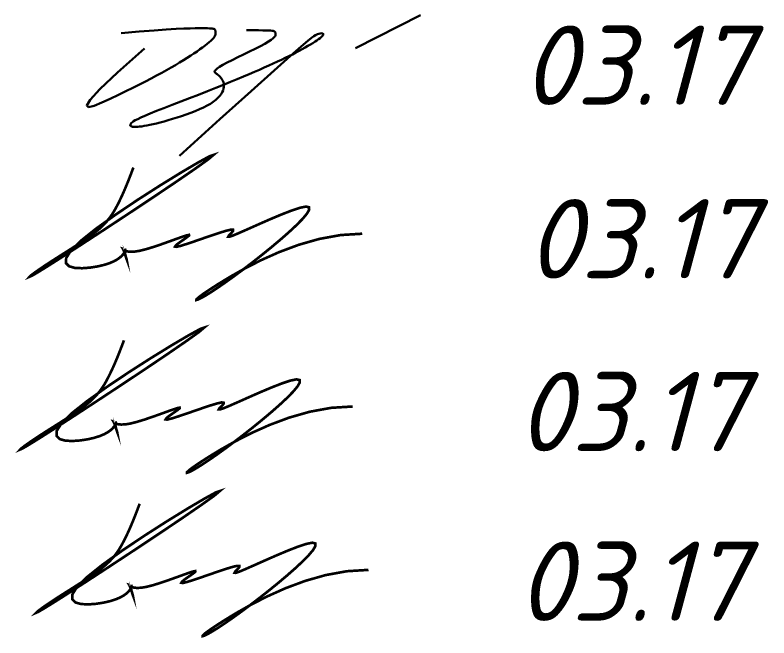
# Model space of a CAD drawing. Header units: millimetres. Extents: x 24859265 to 26550985, y 32092698 to 33532929.
# Drawn here: x 25677690 to 25689094, y 32455624 to 32465044 of the extents above; entities that cross this region are included whole.
import ezdxf

# ---------------------------------------------------------------- set-up
doc = ezdxf.new("R2010")
doc.units = ezdxf.units.MM
doc.layers.add('подпись', color=7, linetype='Continuous', lineweight=25)
doc.layers.add('РАМКА', color=7, linetype='Continuous')
doc.styles.add('ISO', font='isocpeur.ttf', dxfattribs={"oblique": 15, "height": 2.5})

# ---------------------------------------------------------------- blocks, each defined once
blk = doc.blocks.new('Косов')
at = {"layer": 'подпись', "color": 5, "lineweight": 30, "const_width": 0.07513148009015776}
blk.add_lwpolyline([(0, 0), (-0.07328898886044044, -0.1937150149605031), (-0.1397563794203052, -0.3641328199355485), (-0.2004995418305953, -0.5143439100787646), (-0.2566158462445856, -0.6474387805438937), (-0.3092026628130498, -0.7665079264847918), (-0.3593573616903996, -0.8746418430550875), (-0.4081773130269539, -0.9749310254086367), (-0.4567598869757603, -1.070465968698954), (-0.506434094245833, -1.16395799083557), (-0.5594555077707355, -1.256601700749684), (-0.6183113410436363, -1.349212530128284), (-0.6854888075556573, -1.442605910658244), (-0.7634751207976933, -1.537597274026666), (-0.8547574942615483, -1.63500205192031), (-0.961823141439254, -1.735635676026163), (-1.087159275821705, -1.840313578031214), (-1.232196190668674, -1.949572188416596), (-1.394136498312946, -2.06283193284105), (-1.569125890850955, -2.179234235757235), (-1.753310060384592, -2.297920521618266), (-1.942834699013019, -2.418032214876803), (-2.133845498833807, -2.538710739985959), (-2.322488151948392, -2.659097521398508), (-2.504908350455707, -2.778333983567336), (-2.674847880744665, -2.893545159917949), (-2.816432906361342, -2.993790519765867), (-2.91138568514566, -3.066113141399114), (-2.941428474932991, -3.097556103105944), (-2.888283533561207, -3.075162483174381), (-2.733673118867273, -2.98597535989245), (-2.459319488689516, -2.817037811548403), (-2.046944900863537, -2.555392916430264), (-1.490260853404379, -2.19603471256903), (-0.8309358050285027, -1.765761076967124), (-0.1226274546318109, -1.29932084636971), (0.5810064988913837, -0.8314628575220695), (1.226308356647905, -0.3969359471695952), (1.75962041974276, -0.03048895205745339), (2.127284989280724, 0.2331292910689626), (2.275644366369534, 0.3591699454646005), (2.169348876885579, 0.3239603392578374), (1.846280945803073, 0.14813246007202), (1.362631022866253, -0.1366055395955073), (0.7745895578216277, -0.4985455072475133), (0.1383470004134324, -0.9059792903869948), (-0.4899061996122782, -1.327198736516607), (-1.053979592510814, -1.730495693139119), (-1.497682728534755, -2.084162007757413), (-1.778595489148529, -2.363301329384626), (-1.909379080644158, -2.570264513074903), (-1.916465040521189, -2.714214215392758), (-1.826284906282808, -2.804313092902703), (-1.665270215426744, -2.849723802169251), (-1.459852505455046, -2.859608999757029), (-1.236463313868398, -2.843131342230322), (-1.021534178167485, -2.80945348615387), (-0.8365743664082856, -2.76655938966951), (-0.683404068875916, -2.71771821722939), (-0.5589212064107869, -2.665020434862754), (-0.4600236998535365, -2.610556508599416), (-0.3836094700441208, -2.556416904468506), (-0.3265764378231779, -2.504692088499723), (-0.2858225240324828, -2.457472526722427), (-0.2582456495113092, -2.416848685166201), (-0.2409497057733461, -2.384538506196805), (-0.2318624670194822, -2.360769837525936), (-0.2291176781220656, -2.345398003201581), (-0.2308490839552633, -2.338278327271723), (-0.2351904293911957, -2.339266133784463), (-0.2402754593051668, -2.348216746787671), (-0.2442379185692971, -2.364985490329559), (-0.2452115520557072, -2.389427688457886), (-0.2418676145284735, -2.420898252668849), (-0.2350274003013055, -2.456750444249906), (-0.2260497135798687, -2.493837111936728), (-0.2162933585684641, -2.529011104464871), (-0.2071171394713929, -2.559125270569893), (-0.1998798604931835, -2.581032458987465), (-0.1959403258383645, -2.59158551845303), (-0.1966573397105549, -2.587637297702145), (-0.2029241089587686, -2.567317067644581), (-0.2137714510074602, -2.533859787885831), (-0.2277645859251152, -2.491776840205716), (-0.2434687337783998, -2.445579606383944), (-0.2594491146376185, -2.399779468200109), (-0.2742709485696651, -2.35888780743403), (-0.2864994556423426, -2.327416005865416), (-0.2946998559259555, -2.309875445273974), (-0.2969990816911832, -2.309120716355551), (-0.2897709140379447, -2.321379245470894), (-0.2689508462667618, -2.341221667896889), (-0.230474371680657, -2.363218618910537), (-0.170276983580834, -2.381940733788497), (-0.08429417527122496, -2.391958647807883), (0.03153855994764854, -2.387842996245467), (0.1812857287720817, -2.364164414378251), (0.3660650047072522, -2.317628573146862), (0.5752067284893201, -2.253481286147348), (0.7950944076617361, -2.179103402639726), (1.012111549766132, -2.101875771883556), (1.21264166234937, -2.029179243138856), (1.383068252950125, -1.968394665665528), (1.509774829115486, -1.926902888723248), (1.579144898385721, -1.912084761572032), (1.583010662750439, -1.928610911074429), (1.534999101974563, -1.970311074503684), (1.454185890268946, -2.028304766736028), (1.359646701844667, -2.093711502647466), (1.270457210912127, -2.157650797114229), (1.205693091681951, -2.211242165012209), (1.184430018363628, -2.24560512121775), (1.225743665168466, -2.251859180606857), (1.342211195730442, -2.224131152077007), (1.520415731369667, -2.168577020612133), (1.740441882831419, -2.094360065217074), (1.982374260862116, -2.010643564897123), (2.226297476203854, -1.926590798657458), (2.452296139603732, -1.851365045503144), (2.640454861804301, -1.794129584439474), (2.770858253551296, -1.764047694471515), (2.830399574328794, -1.767019887128185), (2.833206678580609, -1.795895604034172), (2.800216069490489, -1.840261519337673), (2.752364250240362, -1.889704307187117), (2.71058772401534, -1.933810641730702), (2.695822993998718, -1.962167197116855), (2.729006563373787, -1.964360647494004), (2.831074935323613, -1.929977667010348), (3.015668041441813, -1.852548153736848), (3.267239526957837, -1.74137490143471), (3.562946465513505, -1.609703927787791), (3.879945930748363, -1.470781250479604), (4.195394996301729, -1.337852887194117), (4.486450735814742, -1.224164855614958), (4.730270222926492, -1.142963173425983), (4.904010531278118, -1.107493858310818), (4.990464882817378, -1.127502892461166), (4.994971092719879, -1.198736116099781), (4.928503124469444, -1.313439333957149), (4.802034941550573, -1.463858350763871), (4.62654050744527, -1.642238971250549), (4.412993785638037, -1.840827000147783), (4.172368739612693, -2.051868242186174), (3.915639332853516, -2.267608502096323), (3.65274303159913, -2.481060775397168), (3.38947131310988, -2.688306820762477), (3.130579157403645, -2.886195587654242), (2.880821544496484, -3.071576025534455), (2.644953454405822, -3.241297083865334), (2.4277298671484, -3.392207712108757), (2.233905762739596, -3.521156859727057), (2.06823612119706, -3.624993476182112), (1.935649452800817, -3.700824862479521), (1.841768388879245, -3.746791725798175), (1.792389091022187, -3.761293124860572), (1.79330772082335, -3.742728118389095), (1.850320439871666, -3.68949576510613), (1.969223409760616, -3.599995123734175), (2.155812792080724, -3.472625252995613), (2.415884748423196, -3.305785211612829), (2.752626198529015, -3.100845159682081), (3.158787094745776, -2.871059662794551), (3.624508147569486, -2.632654387915295), (4.139930067496607, -2.401855002009484), (4.695193565022691, -2.194887172042286), (5.280439350646247, -2.02797656497853), (5.885808134861236, -1.917348847783387), (6.50144062816571, -1.879229687421912)], dxfattribs=at)
blk = doc.blocks.new('Драничников')
at = {"layer": 'подпись', "color": 5, "lineweight": 30}
for points in [[(8.980710327489533, 1.965112983677784), (11.17302765845113, 3.080672687485674)], [(1.856487378461338, 1.954604087917232), (0.9443946431343875, 1.144106291818275), (0.3477724536323876, 0.5765809232253787), (0.01854924306553585, 0.216034698386693), (-0.09134655545642545, 0.0264743335503681), (-0.02998650882352649, -0.02809345503533223), (0.1545578160740888, 0.01633804887757151), (0.4142148523466176, 0.1237755615372862), (0.700913033103916, 0.2582257991919619), (0.974858494128398, 0.389834351016475), (1.22936818189396, 0.513302297891812), (1.466036745546944, 0.6294695936257995), (1.686458834233576, 0.7391761920262638), (1.892229097100312, 0.8432620469010885), (2.084942183293379, 0.9425671120578727), (2.266192741959344, 1.037931341304443), (2.437575422244208, 1.130194688448626), (2.600457517376867, 1.220055009849432), (2.755296896913933, 1.307641772071349), (2.902324074494459, 1.392942344229994), (3.041769563757157, 1.475944095441037), (3.173863878341308, 1.556634394820094), (3.298837531886079, 1.635000611482894), (3.416921038029955, 1.711030114545053), (3.528344910412102, 1.784710273122357), (3.633220458700748, 1.85597556450233), (3.731182176680591, 1.924548898659907), (3.821745354165728, 1.990100293742103), (3.904425280969804, 2.052299767895875), (3.978737246906803, 2.110817339268351), (4.044196541790825, 2.165323026006149), (4.100318455435854, 2.21548684625634), (4.146618277655421, 2.260978818165938), (4.182906808328426, 2.30161237304759), (4.210176887591729, 2.337774594877317), (4.229716865646424, 2.36999598079683), (4.242815092694059, 2.398807027947953), (4.250759918935955, 2.424738233472397), (4.254839694573775, 2.448320094511985), (4.256342769808839, 2.470083108208257), (4.256557494842355, 2.490557771703209), (4.256446974604387, 2.510157746458503), (4.255673332939637, 2.52882935121562), (4.253573448419957, 2.546402069036333), (4.249484199618905, 2.562705382982074), (4.242742465109131, 2.577568776114504), (4.232685123463284, 2.590821731495225), (4.218649053254353, 2.602293732185672), (4.199971133054987, 2.611814261247559), (4.175789305009857, 2.619285429327306), (4.144445765551154, 2.624899857410867), (4.104083774682408, 2.628922794069183), (4.052846592407832, 2.631619487873138), (3.988877478731069, 2.633255187393559), (3.910319693655879, 2.634095141201385), (3.815316497186359, 2.634404597867331), (3.702011149326154, 2.634448805962506), (3.566908052837789, 2.634126718412176), (3.399956181517496, 2.631872105559751), (3.189465651920159, 2.625752442103021), (2.923746580600778, 2.613835202739949), (2.591109084114009, 2.59418786216844), (2.17986327901508, 2.564877895086454), (1.678319281858307, 2.523972776191727), (1.07478720919903, 2.469539980182219)], [(5.304213564505403, 2.566545171817666), (5.525989789249252, 2.566507279164739), (5.707012465710477, 2.566242030593799), (5.851999229185139, 2.565522070187114), (5.965667714969754, 2.56412004202673), (6.052735558360496, 2.561808590194858), (6.117920394653879, 2.558360358773427), (6.165939859146079, 2.553547991844653), (6.201511587133609, 2.547144133490519), (6.228727985138221, 2.53896879360957), (6.24918054458567, 2.529031445364922), (6.26383552812672, 2.517388927735908), (6.273659198412361, 2.504098079702317), (6.279617818093811, 2.489215740243424), (6.282677649822176, 2.472798748338732), (6.283804956248332, 2.454903942967746), (6.283966000023725, 2.435588163109799), (6.283261828222408, 2.414671418663431), (6.278332625613416, 2.391026403202318), (6.26495336138953, 2.363288981219), (6.238899004743075, 2.33009501720619), (6.195944524866036, 2.290080375656601), (6.13186489095142, 2.241880921062716), (6.042435072191438, 2.184132517917192), (5.923430037778417, 2.11547103071274), (5.772778322682825, 2.035290177001627), (5.597022724986346, 1.946015086574505), (5.40485960854835, 1.85082874228226), (5.204985337228436, 1.752914126975099), (5.006096274885749, 1.655454223503966), (4.81688878538057, 1.561632014718953), (4.646059232571361, 1.474630483471003), (4.50230398031897, 1.397632612610266), (4.392159511261866, 1.333022481553826), (4.313522783159442, 1.279988555983721), (4.262130872551779, 1.236920398147845), (4.233720855978277, 1.202207570294661), (4.224029809977878, 1.17423963467246), (4.228794811090438, 1.151406153529251), (4.243752935855241, 1.132096689113666), (4.2646412608118, 1.1147008036736), (4.287841037600515, 1.097772260953604), (4.312310218264088, 1.080521630683165), (4.337650929946108, 1.062323684088312), (4.363465299790619, 1.042553192394621), (4.389355454940983, 1.020584926828008), (4.414923522540903, 0.9957936586141045), (4.439771629734309, 0.9675541589788281), (4.463501903664564, 0.9352411991479244), (4.485609108958897, 0.8983937518434573), (4.50515856017671, 0.8572075957724223), (4.5211082093615, 0.81204271113819), (4.532416008555742, 0.7632590781441877), (4.538039909802592, 0.7112166769936721), (4.536937865144864, 0.6562754878900705), (4.528067826625829, 0.5987954910364692), (4.510387746288529, 0.5391366666364092), (4.482947150086829, 0.4776558371721649), (4.445161859621066, 0.4146971942416258), (4.396539270402286, 0.3506017717214718), (4.336586777941534, 0.2857106034887238), (4.264811777750197, 0.2203647234203459), (4.180721665339775, 0.1549051653927904), (4.083823836221086, 0.08967296328324892), (3.973625685905517, 0.02500915096851486), (3.850127214393183, -0.03873892223265329), (3.715298839638763, -0.1011986452323299), (3.571603584086688, -0.1619910915006813), (3.42150447018048, -0.220737334508101), (3.267464520363887, -0.2770584477246416), (3.111946757081114, -0.3305755046202989), (2.957414202775794, -0.3809095786655234), (2.806329879892132, -0.4276817433304245), (2.660825250159974, -0.470582541948886), (2.521705532455371, -0.509580397310117), (2.389444384940703, -0.5447132020672143), (2.264515465778231, -0.5760188488730478), (2.14739243312988, -0.6035352303804871), (2.038548945158595, -0.6273002392427998), (1.938458660025958, -0.6473517681127419), (1.847595235894914, -0.6637277096434104), (1.76627444487292, -0.6764975336984662), (1.694180514852519, -0.6858570189852458), (1.630839787671107, -0.6920335214214219), (1.575778605166306, -0.6952543969249518), (1.52852330917608, -0.6957470014137357), (1.488600241537824, -0.6937386908056169), (1.455535744089389, -0.6894568210186094), (1.428856158668509, -0.6831287479704429), (1.408122562044696, -0.6749565658105325), (1.393034970715689, -0.6650413216135007), (1.383328136109867, -0.6534588006851436), (1.378736809656857, -0.6402847883314848), (1.378995742785492, -0.6255950698584911), (1.383839686925171, -0.6094654305723566), (1.393003393504841, -0.5919716557787069), (1.406221613953676, -0.5731895307836226), (1.424056422623948, -0.5529169614379157), (1.45037918556261, -0.529840335771496), (1.489888591739145, -0.5023681623591187), (1.547283330123378, -0.4689089497754821), (1.62726208968536, -0.4278712065953414), (1.734523559394802, -0.377663441393338), (1.873766428221643, -0.3166941627443975), (2.049689385135366, -0.2433718792230479), (2.26488491914472, -0.1568061134842651), (2.513520719411076, -0.05891044450368099), (2.787658275134618, 0.04770053466285162), (3.079359075515981, 0.1604122309597074), (3.38068460975478, 0.2766100513307492), (3.683696367051084, 0.3936794027205792), (3.980455836605529, 0.5090056920730603), (4.263024507617843, 0.6199743263326241), (4.5251090419722, 0.724501209585128), (4.766996792286704, 0.8226242344834986), (4.99062028386345, 0.914911790822714), (5.197912042004873, 1.00193226839724), (5.390804592012614, 1.084254057001999), (5.571230459189451, 1.16244554643157), (5.741122168837023, 1.237075126480875), (5.902412246257427, 1.308711186944436), (6.05675217957662, 1.377865278637728), (6.204669308215216, 1.444821596457928), (6.346409934417807, 1.509807496323162), (6.482220360428528, 1.573050334151048), (6.61234688849197, 1.634777465859713), (6.737035820852157, 1.695216247367), (6.856533459753791, 1.754594034590809), (6.971086107441351, 1.813138183448928), (7.08082638820008, 1.870975002784689), (7.185432214479761, 1.927826613142884), (7.284467820770828, 1.983314087993733), (7.377497441564174, 2.037058500807404), (7.464085311350459, 2.088680925054064), (7.543795664620461, 2.13780243420382), (7.616192735864956, 2.184044101726897), (7.68084075957438, 2.227027001093518), (7.737357651497859, 2.266441675637566), (7.785576052418378, 2.302256548148193), (7.825382284376474, 2.334509511278725), (7.856662669413595, 2.363238457681689), (7.879303529570734, 2.388481280010183), (7.893191186888771, 2.410275870917417), (7.898211963409153, 2.42866012305609), (7.894252181172305, 2.443671929079471), (7.881291314991586, 2.455199189888845), (7.85968145076788, 2.462529839380466), (7.829867827173189, 2.464801819698891), (7.792295682880308, 2.461153072988736), (7.747410256561921, 2.450721541394671), (7.695656786890481, 2.432645167061423), (7.637480512538446, 2.406061892133607), (7.573326672178382, 2.370109658755837), (7.496093551097147, 2.317453080854989), (7.368491621038743, 2.214863459486196), (7.145684400361802, 2.022638767487081), (6.782835407424159, 1.701076977695152), (6.235108160584218, 1.210476062947862), (5.457666178200952, 0.5111339960826058), (4.405672978632197, -0.4366512500631075), (3.034292080235446, -1.672581702652224)]]:
    blk.add_lwpolyline(points, dxfattribs=at)

msp = doc.modelspace()

# ---------------------------------------------------------------- block references
at = {"color": 1, "xscale": 532.4000000000002, "yscale": 532.4000000000002, "zscale": 532.4000000000002}
for p in [(25679479.79098052, 32462737.9966317), (25679337.12417886, 32460124.70047099), (25679574.90218163, 32457653.5304699)]:
    msp.add_blockref('Косов', p, dxfattribs=at)
at = {"layer": 'подпись', "color": 1, "ltscale": 100, "xscale": 448, "yscale": 448, "zscale": 448}
msp.add_blockref('Драничников', (25678815.6126164, 32463664.31156125), dxfattribs=at)

# ---------------------------------------------------------------- texts
at = {"layer": 'РАМКА', "style": 'ISO', "oblique": 15}
for p in [(25685353.91026041, 32463686.27627684), (25685422.49547327, 32461061.05927046), (25685279.8286716, 32458447.76310975), (25685279.8286716, 32455881.9323344)]:
    msp.add_text('03.17', height=1200, dxfattribs=at).set_placement(p)

doc.saveas('drawing.dxf')
